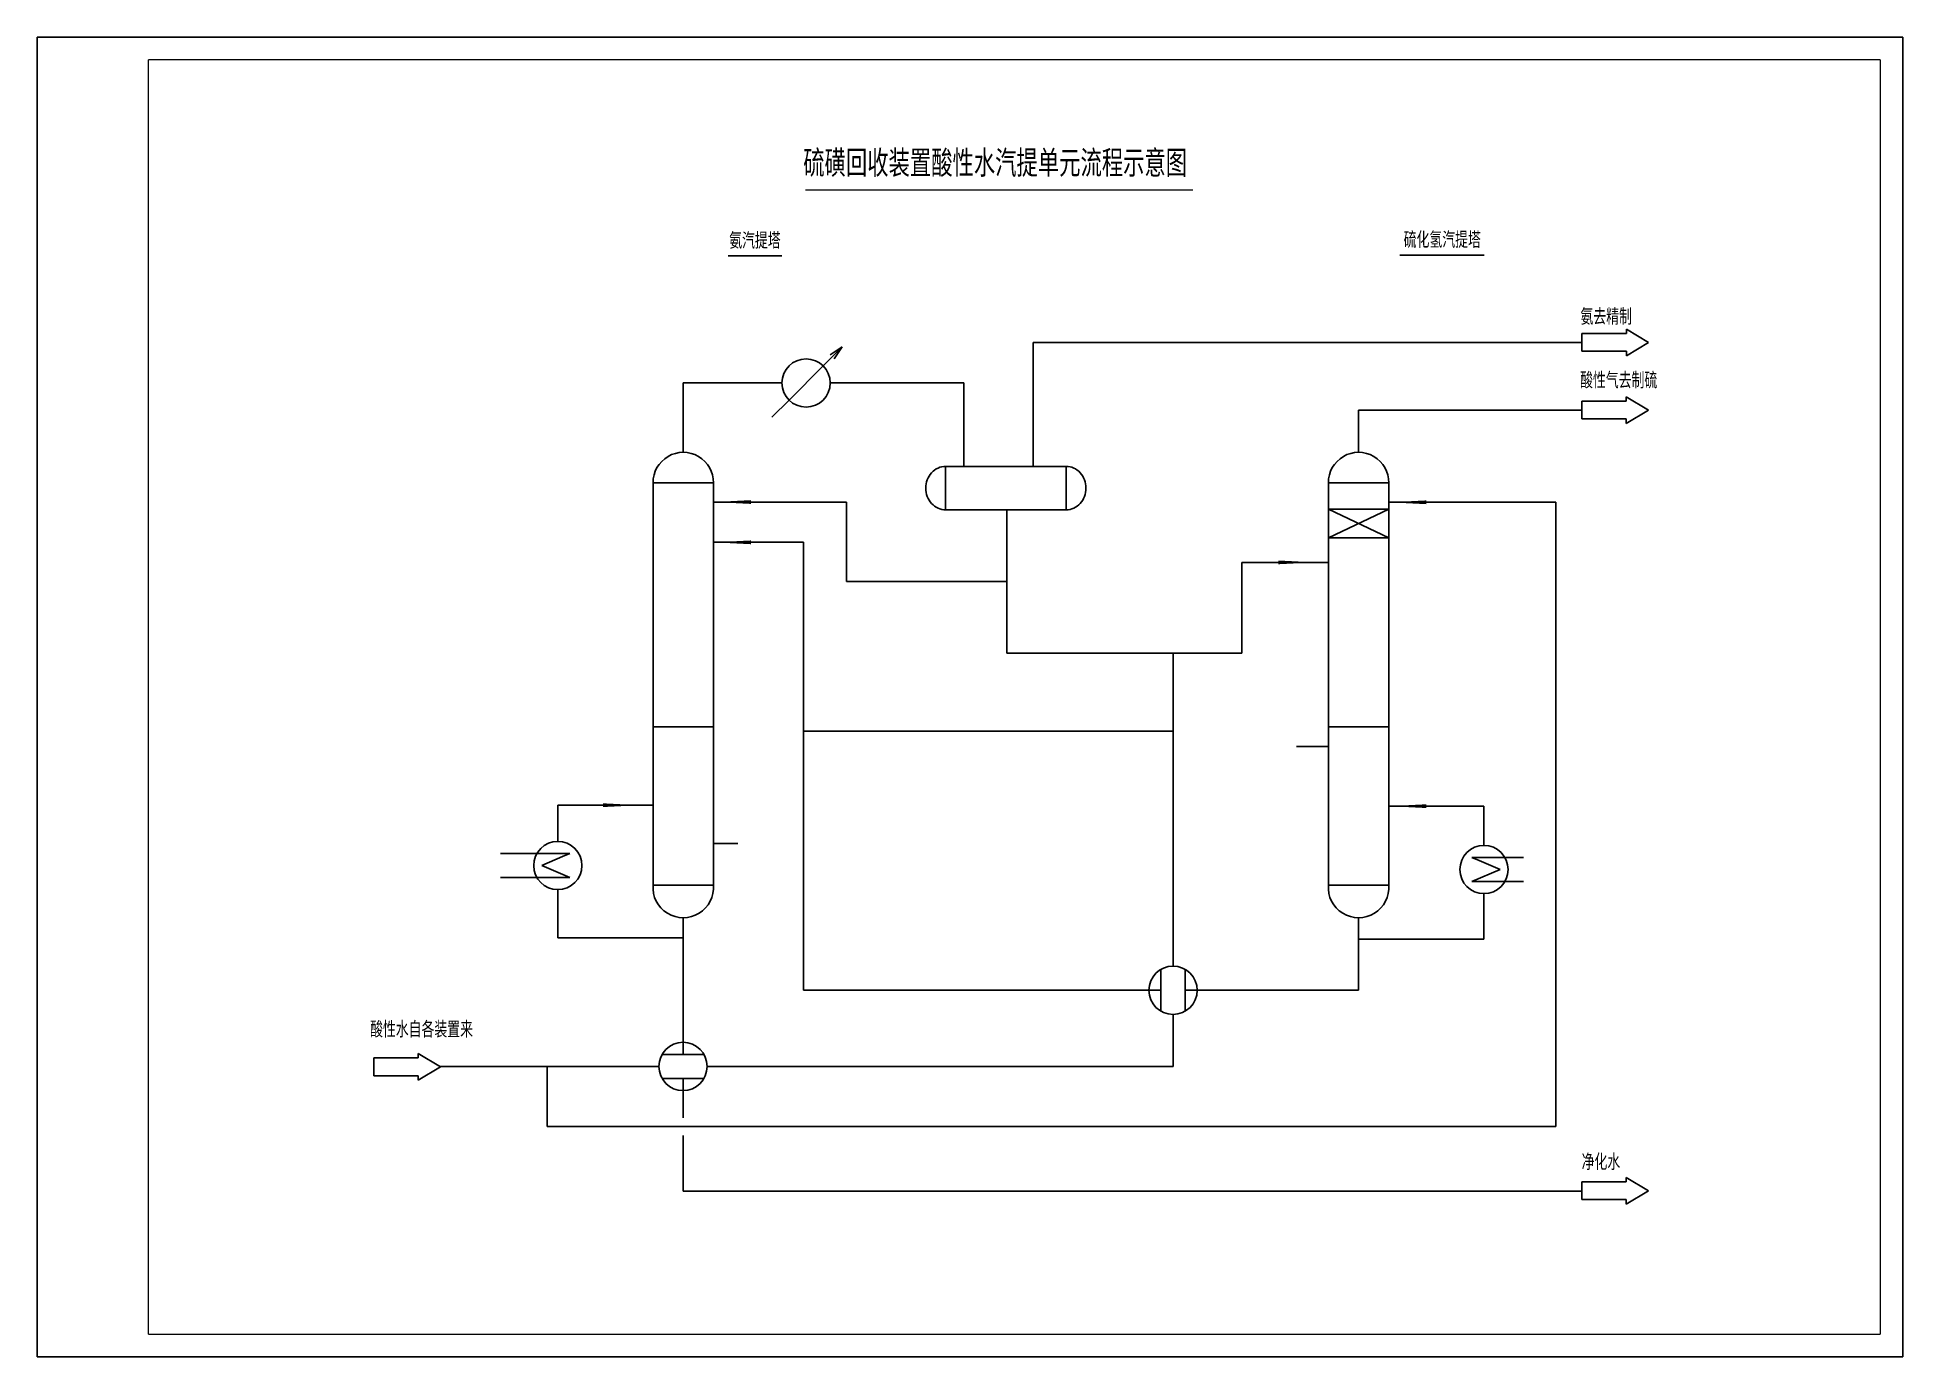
# Model space of a CAD drawing. Extents: x 0 to 739, y 0 to 815.
# Drawn here: x 0 to 420, y 0 to 296.9 of the extents above; entities outside this region: 1.
import ezdxf

# ---------------------------------------------------------------- set-up
doc = ezdxf.new("R2010")
doc.units = 0
doc.header["$LTSCALE"] = 300
doc.header["$MEASUREMENT"] = 0
doc.layers.get('0').update_dxf_attribs({"color": 3, "linetype": 'CONTINUOUS'})
doc.styles.add('HZ', font='txt', dxfattribs={"width": 0.8, "bigfont": 'hztxt'})

# ---------------------------------------------------------------- blocks, each defined once
blk = doc.blocks.new('FH02')
at = {"linetype": 'Continuous'}
for p, q in [((0, -2), (0, 2)), ((0, 2), (10, 2)), ((10, 2), (10, 3)), ((10, 3), (15, 0)), ((15, 0), (10, -3)), ((10, -2), (0, -2)), ((10, -3), (10, -2))]:
    blk.add_line(p, q, dxfattribs=at)

msp = doc.modelspace()

# ---------------------------------------------------------------- linework, layer by layer
for p, q in [((0, 296.94), (0, 0)), ((0, 296.94), (419.96, 296.94)), ((419.96, 296.94), (419.96, 0)), ((419.96, 296.94), (419.96, 0)), ((306.72, 247.93), (325.73, 247.93)), ((155.52, 247.75), (167.63, 247.75)), ((224.17, 228.27), (347.75, 228.27)), ((224.17, 200.37), (224.17, 228.27)), ((167.65, 219.14), (145.42, 219.14)), ((145.42, 203.54), (145.42, 219.14)), ((178.51, 219.14), (208.6, 219.14)), ((208.6, 200.37), (208.6, 219.14)), ((297.46, 203.54), (297.46, 213.04)), ((297.46, 213.04), (347.71, 213.04)), ((152.2, 196.65), (138.63, 196.65)), ((138.63, 196.65), (138.63, 106.15)), ((152.2, 106.15), (152.2, 196.65)), ((304.24, 196.65), (290.67, 196.65)), ((290.67, 196.65), (290.67, 106.15)), ((304.24, 106.15), (304.24, 196.65)), ((182.17, 192.35), (152.2, 192.35)), ((182.17, 174.45), (182.17, 192.35)), ((218.29, 190.6), (218.29, 158.32)), ((304.24, 190.78), (290.67, 190.78)), ((290.67, 190.78), (304.24, 184.27)), ((304.24, 190.78), (290.67, 184.27)), ((304.24, 192.29), (341.85, 192.29)), ((341.85, 192.29), (341.85, 51.79)), ((152.2, 183.28), (172.49, 183.28)), ((172.49, 183.28), (172.49, 82.46)), ((304.24, 184.27), (290.67, 184.27)), ((271.15, 158.32), (271.15, 178.77)), ((271.15, 178.77), (290.67, 178.77)), ((277.94, 178.77), (290.67, 178.77)), ((218.29, 174.45), (182.17, 174.45)), ((218.29, 158.32), (271.15, 158.32)), ((255.69, 158.32), (255.69, 87.89)), ((138.63, 141.75), (152.2, 141.75)), ((255.69, 140.76), (172.49, 140.76)), ((290.67, 141.75), (304.24, 141.75)), ((290.75, 137.33), (283.51, 137.33)), ((117.18, 124.12), (138.63, 124.12)), ((117.18, 115.97), (117.18, 124.12)), ((125.9, 124.12), (138.63, 124.12)), ((325.69, 123.9), (304.24, 123.9)), ((325.69, 115.07), (325.69, 123.9)), ((152.29, 115.53), (157.71, 115.53)), ((117.18, 94.25), (117.18, 105.11)), ((138.63, 106.15), (152.2, 106.15)), ((290.67, 106.15), (304.24, 106.15)), ((325.69, 104.21), (325.69, 93.97)), ((145.42, 98.78), (145.42, 68.03)), ((297.46, 98.78), (297.46, 82.46)), ((145.24, 94.25), (117.18, 94.25)), ((297.46, 93.97), (325.69, 93.97)), ((172.49, 82.46), (252.97, 82.46)), ((258.4, 82.46), (297.46, 82.46)), ((255.69, 77.03), (255.69, 65.32)), ((90.45, 65.32), (139.94, 65.32)), ((114.75, 65.32), (114.75, 51.79)), ((150.8, 65.32), (255.69, 65.32)), ((145.42, 62.6), (145.42, 53.79)), ((114.75, 51.79), (341.85, 51.79)), ((145.42, 49.79), (145.42, 37.26)), ((145.42, 37.26), (347.78, 37.26)), ((0, 0), (419.96, 0))]:
    msp.add_line(p, q)
at = {"linetype": 'Continuous'}
for p, q in [((180.76, 226.82), (176.92, 222.98)), ((178.51, 225.47), (181.22, 227.28)), ((181.22, 227.28), (179.41, 224.57)), ((176.92, 222.98), (169.24, 215.3)), ((169.24, 215.3), (165.4, 211.46)), ((104.26, 113.26), (112.66, 113.26)), ((112.66, 113.26), (119.9, 113.26)), ((118.26, 112.55), (113.56, 110.54)), ((113.56, 110.54), (119.9, 107.83)), ((119.9, 113.26), (118.26, 112.55)), ((330.22, 112.35), (322.98, 112.35)), ((322.98, 112.35), (324.62, 111.65)), ((329.31, 109.64), (322.98, 106.92)), ((324.62, 111.65), (329.31, 109.64)), ((334.56, 112.35), (330.22, 112.35)), ((112.66, 107.83), (104.26, 107.83)), ((111.75, 107.83), (119.9, 107.83)), ((331.12, 106.92), (322.98, 106.92)), ((330.22, 106.92), (334.56, 106.92)), ((252.97, 77.76), (252.97, 87.16)), ((258.4, 87.16), (258.4, 77.76)), ((140.67, 68.03), (150.07, 68.03)), ((150.07, 62.6), (140.67, 62.6))]:
    msp.add_line(p, q, dxfattribs=at)
at = {"color": 5}
for p, q in [((231.63, 200.37), (204.49, 200.37)), ((204.49, 200.37), (204.49, 190.6)), ((231.63, 190.6), (231.63, 200.37)), ((204.49, 190.6), (231.63, 190.6))]:
    msp.add_line(p, q, dxfattribs=at)
for points, format in [([(739.24, 815.45), (739.24, 815.45, 0.139889)], "xyb"), ([(160.69, 192.35, 0.848, 0, 0), (152.2, 192.35, 0, 0, 0)], "xyseb"), ([(312.73, 192.29, 0.848, 0, 0), (304.24, 192.29, 0, 0, 0)], "xyseb"), ([(160.69, 183.28, 0.848, 0, 0), (152.2, 183.28, 0, 0, 0)], "xyseb"), ([(279.36, 178.77, 0.848, 0, 0), (287.84, 178.77, 0, 0, 0)], "xyseb"), ([(127.32, 124.12, 0.848, 0, 0), (135.8, 124.12, 0, 0, 0)], "xyseb"), ([(312.73, 123.9, 0.848, 0, 0), (304.24, 123.9, 0, 0, 0)], "xyseb")]:
    msp.add_lwpolyline(points, format=format)
at = {"const_width": 0.3}
for points in [[(25, 291.94), (25, 5)], [(25, 291.94), (414.96, 291.94)], [(414.96, 291.94), (414.96, 5)], [(172.9, 262.58), (260.21, 262.58)], [(25, 5), (414.96, 5)]]:
    msp.add_lwpolyline(points, dxfattribs=at)
at = {"color": 5}
for points in [[(204.49, 200.37, 0.106933), (202.8, 200, 0.101597), (201.33, 198.94, 0.09486), (200.37, 197.37, 0.090591), (200.03, 195.48, 0.090591), (200.37, 193.59, 0.09486), (201.33, 192.03, 0.101597), (202.8, 190.96, 0.106933), (204.49, 190.6, 0.106933)], [(231.63, 190.6, 0.106933), (233.32, 190.96, 0.101597), (234.79, 192.03, 0.09486), (235.75, 193.59, 0.090591), (236.09, 195.48, 0.090591), (235.75, 197.37, 0.09486), (234.79, 198.94, 0.101597), (233.32, 200, 0.106933), (231.63, 200.37, 0.106933)]]:
    msp.add_lwpolyline(points, format="xyb", dxfattribs=at)
at = {"linetype": 'Continuous'}
for centre in [(173.08, 219.14), (117.18, 110.54), (325.69, 109.64), (255.69, 82.46), (145.37, 65.32)]:
    msp.add_circle(centre, 5.43, dxfattribs=at)
for centre, radius, start, end in [((145.42, 196.75), 6.79, 359.1274, 180.8726), ((297.46, 196.75), 6.79, 359.1274, 180.8726), ((145.42, 105.59), 6.81, 175.2296, 4.7704), ((297.46, 105.59), 6.81, 175.2296, 4.7704)]:
    msp.add_arc(centre, radius, start, end)

# ---------------------------------------------------------------- block references
for p in [(347.75, 228.27), (347.71, 213.04), (75.75, 65.23), (347.71, 37.34)]:
    msp.add_blockref('FH02', p)

# ---------------------------------------------------------------- texts
at = {"style": 'HZ', "width": 0.8}
for s, height, p in [('硫磺回收装置酸性水汽提单元流程示意图', 6, (172.45, 265.54)), ('氨汽提塔', 3.62, (155.77, 249.36)), ('硫化氢汽提塔', 3.62, (307.61, 249.54)), ('氨去精制', 3.62, (347.41, 232.24)), ('酸性气去制硫', 3.62, (347.33, 217.91)), ('酸性水自各装置来', 3.62, (74.92, 71.83)), ('净化水', 3.62, (347.67, 42))]:
    msp.add_text(s, height=height, dxfattribs=at).set_placement(p)

doc.saveas('drawing.dxf')
